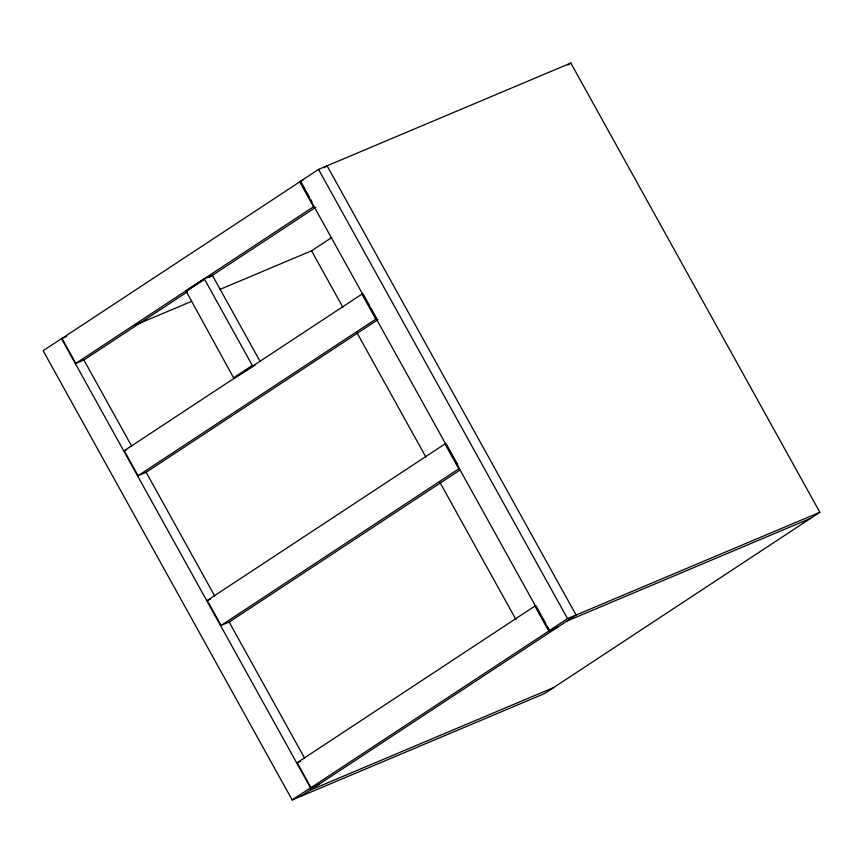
<?xml version="1.0" encoding="UTF-8"?>
<svg xmlns="http://www.w3.org/2000/svg" width="863" height="863" viewBox="0 0 863 863"><rect width="100%" height="100%" fill="white"/><g stroke="black" fill="none" stroke-linecap="round" stroke-linejoin="round"><path stroke-width="1.29" d="M255.027 365.168L234.337 378.231L233.571 377.789L185.923 290.874L204.283 278.792L212.406 275.362L260.184 361.554M252.697 366.139L204.283 278.792M61.931 338.458L300.594 181.295M369.774 306.085L362.848 293.614L361.964 294.089L124.186 450.766L126.516 449.785M378.059 319.59L146.149 472.298L138.026 475.718L376.689 318.566L371.025 308.361M207.196 600.508L445.858 443.355M459.936 470.076L229.159 622.04L221.036 625.47L459.267 468.49M545.848 623.733L535.783 605.578L534.898 606.063L297.12 762.741L300.604 761.263M66.58 336.494L61.51 338.63L43.15 350.723L292.169 799.958L544.467 693.604L819.85 512.277L570.831 63.042L318.533 169.396L300.173 181.478L549.192 630.724L557.735 627.11M324.024 167.8L327.077 165.782L576.096 615.028L300.723 796.355M314.003 206.44L75.771 363.409L61.963 338.328M185.836 291.683L204.197 279.59M75.34 363.593L83.894 359.99L187.303 291.899M209.17 277.498L315.815 207.271M567.778 65.049L570.831 63.042M219.989 289.396L311.554 250.809L331.748 237.498M233.571 377.789L251.931 365.696M292.169 799.958L310.529 787.876L319.083 784.273M547.099 625.999L549.612 630.54L310.95 787.692L297.152 762.612M549.192 630.724L567.541 618.631L819.85 512.277M300.173 181.478L302.924 180.324M134.617 325.394L191.532 301.392M208.361 600.022L210.68 599.041M566.915 621.069L810.67 518.318M309.903 790.314L553.647 687.563M318.533 169.396L567.541 618.631M301.23 182.438L304.995 189.245M306.257 191.51L309.407 197.185M310.658 199.45L311.921 201.715M446.484 444.488L457.811 464.909M299.709 181.78L313.549 206.742M361.964 294.089L375.804 319.051M444.974 443.841L458.803 468.792M534.898 606.063L548.728 631.026M311.554 250.809L342.913 307.379M356.624 332.126L425.88 457.056M439.591 481.802L516.031 619.699M83.894 359.99L131.672 446.171M146.149 472.298L214.671 595.912M229.159 622.04L304.596 758.135M124.218 450.648L138.026 475.718M207.228 600.389L221.036 625.47M61.51 338.63L310.529 787.876"/></g></svg>
